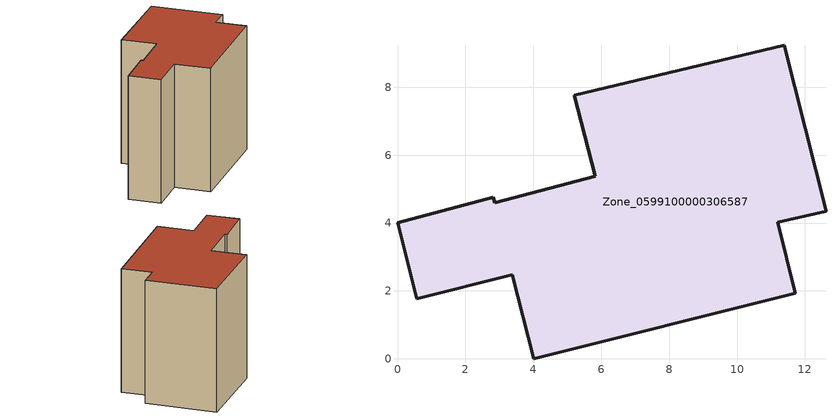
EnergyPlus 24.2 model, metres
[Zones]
Zone_0599100000306587
 floor ground (C_G): 2.86,4.6 5.82,5.38 5.2,7.76 11.4,9.24 12.62,4.34 11.2,4.02 11.72,1.93 4.01,0 3.38,2.48 0.56,1.77 0,4.01 2.82,4.76 z0
 wall outside (C_F): 0,4.01 0.56,1.77 3.38,2.48 4.01,0 11.72,1.93 11.2,4.02 12.62,4.34 11.4,9.24 5.2,7.76 5.82,5.38 2.86,4.6 2.82,4.76 0,4.01 z0:8.92
 roof outside (C_R): 5.82,5.38 2.86,4.6 2.82,4.76 0,4.01 0.56,1.77 3.38,2.48 4.01,0 11.72,1.93 11.2,4.02 12.62,4.34 11.4,9.24 5.2,7.76 z8.92
[BUILDING]
Pand.0599100000306587: North Axis=0; Terrain=City; Loads Convergence Tolerance Value=0.04; Temperature Convergence Tolerance Value=0.4; Solar Distribution=FullExterior; Maximum Number of Warmup Days=25; Minimum Number of Warmup Days=1
[Site:Location]
Rotterdam.The.Hague.AP_ZH_NLD Design_Conditions: Latitude=51.96; Longitude=4.45; Time Zone=1; Elevation=-4.5
[SITE:GROUNDTEMPERATURE:BUILDINGSURFACE]
18, 18, 18, 18, 18, 18, 18, 18, 18, 18, 18, 18
[MATERIAL] Thermal Absorptance=0.9; Solar Absorptance=0.7; Visible Absorptance=0.7
Name | Roughness | Thickness | Conductivity | Density | Specific Heat
G.TI.1965-1974 | MediumSmooth | 0.15 | 0.882353 | 540 | 1210
F.TI.1965-1974 | Rough | 0.3 | 0.697674 | 1920 | 840
R.TI.1965-1974 | MediumRough | 0.2 | 0.232558 | 1500 | 1000
[CONSTRUCTION]
C_G: G.TI.1965-1974
C_F: F.TI.1965-1974
C_R: R.TI.1965-1974
[ZONE]
Zone_0599100000306587: Type=1; Multiplier=1; Ceiling Height=Autocalculate; Volume=Autocalculate; Floor Area=autocalculate; Part of Total Floor Area=Yes
[ZONEINFILTRATION:DESIGNFLOWRATE]
Infil_Zone_0599100000306587: Zone or ZoneList or Space or SpaceList=Zone_0599100000306587; Schedule=AlwaysOn; Design Flow Rate Calculation Method=Flow/Area; Flow Rate per Floor Area=0.003; Constant Term Coefficient=1; Temperature Term Coefficient=0; Velocity Term Coefficient=0; Velocity Squared Term Coefficient=0
[HVACTEMPLATE:ZONE:IDEALLOADSAIRSYSTEM]
Zone_0599100000306587: Maximum Heating Supply Air Temperature=50; Minimum Cooling Supply Air Temperature=13; Maximum Heating Supply Air Humidity Ratio=0.0156; Minimum Cooling Supply Air Humidity Ratio=0.0077; Heating Limit=NoLimit; Cooling Limit=NoLimit; Dehumidification Control Type=ConstantSensibleHeatRatio; Cooling Sensible Heat Ratio=0.7; Dehumidification Setpoint=60; Humidification Control Type=None; Humidification Setpoint=30; Outdoor Air Method=None; Outdoor Air Flow Rate per Person=0.00944; Outdoor Air Flow Rate per Zone Floor Area=0; Outdoor Air Flow Rate per Zone=0; Demand Controlled Ventilation Type=None; Outdoor Air Economizer Type=NoEconomizer; Heat Recovery Type=None; Sensible Heat Recovery Effectiveness=0.7; Latent Heat Recovery Effectiveness=0.65
[ZONECONTROL:THERMOSTAT]
ThermostatControl_Zone_0599100000306587: Zone or ZoneList=Zone_0599100000306587; Control Type Schedule=DualSetpointControlType; Control 1=Thermostat_Zone_0599100000306587; Temperature Difference Between Cutout And Setpoint=0
[THERMOSTATSETPOINT:DUALSETPOINT]
Thermostat_Zone_0599100000306587: Heating Setpoint Temperature Schedule=HeatingSetpoint_Zone_0599100000306587; Cooling Setpoint Temperature Schedule=CoolingSetpoint_Zone_0599100000306587
[SCHEDULE:COMPACT]
HeatingSetpoint_Zone_0599100000306587: Through: 12/31, For: AllDays, Until: 24:00, 21
CoolingSetpoint_Zone_0599100000306587: Through: 12/31, For: AllDays, Until: 24:00, 24
DualSetpointControlType: Through: 12/31, For: AllDays, Until: 24:00, 4
AlwaysOn: Through: 12/31, For: AllDays, Until: 24:00, 1
